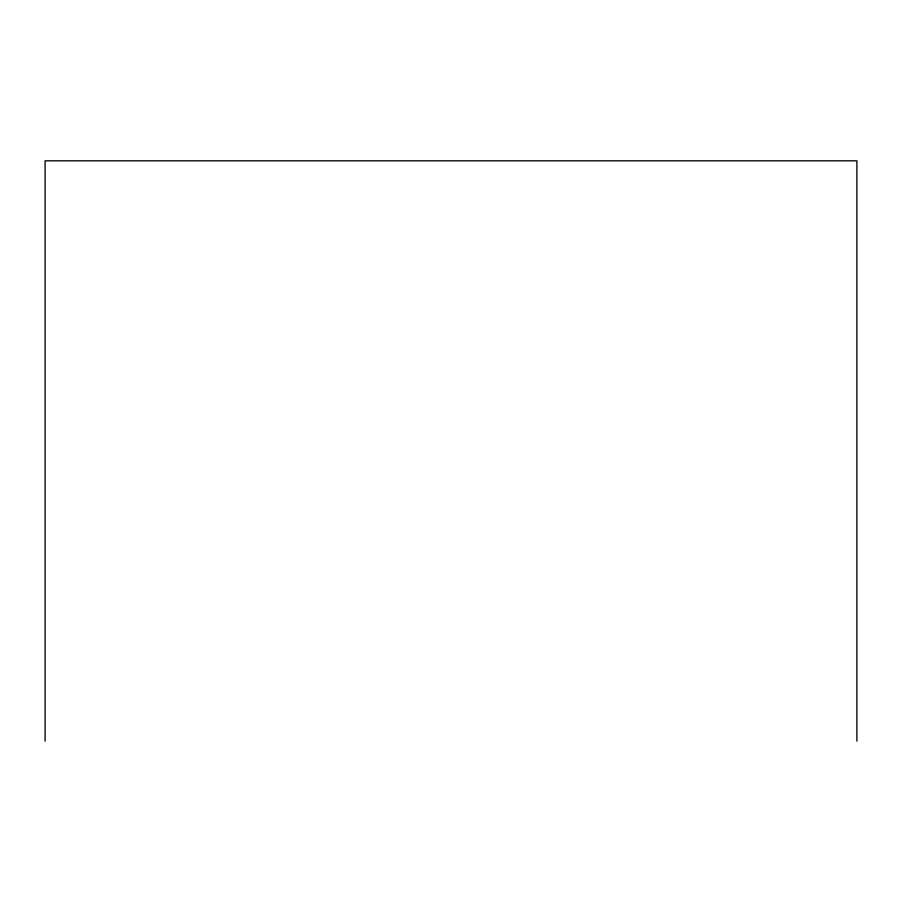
<?xml version="1.0" encoding="UTF-8"?>
<svg xmlns="http://www.w3.org/2000/svg" width="902" height="902" viewBox="0 0 902 902"><rect width="100%" height="100%" fill="white"/><g stroke="black" fill="none" stroke-linecap="round" stroke-linejoin="round"><path stroke-width="1.35" d="M856.9 741.173L856.9 160.827L45.1 160.827L45.1 741.173"/></g></svg>
